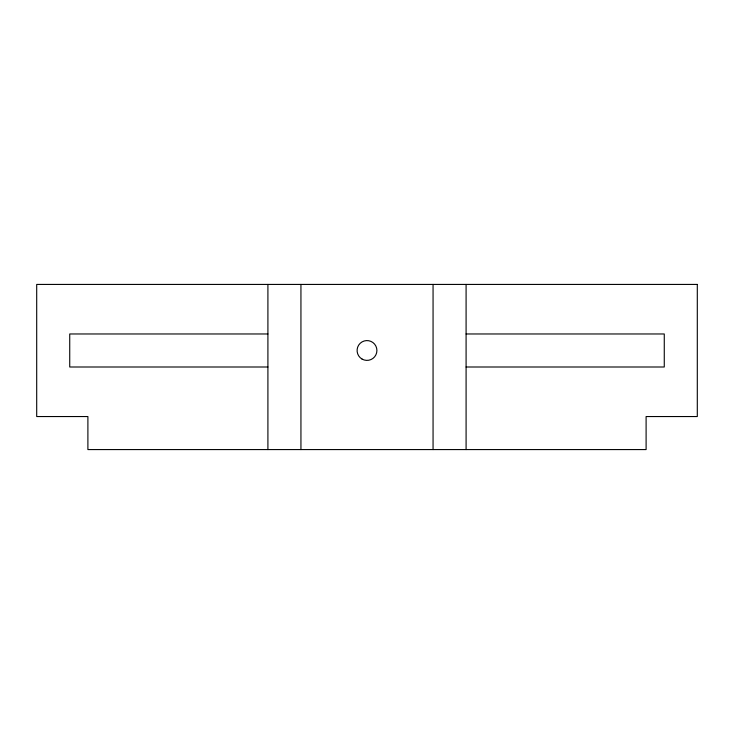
<?xml version="1.0" encoding="UTF-8"?>
<svg xmlns="http://www.w3.org/2000/svg" width="734" height="734" viewBox="0 0 734 734"><rect width="100%" height="100%" fill="white"/><g stroke="black" fill="none" stroke-linecap="round" stroke-linejoin="round"><path stroke-width="1.1" d="M267.91 333.97L69.73 333.97L69.73 367L267.91 367M466.09 333.97L664.27 333.97L664.27 367L466.09 367M466.09 284.425L466.09 449.575M433.06 284.425L433.06 449.575M300.94 284.425L300.94 449.575M267.91 284.425L267.91 449.575M697.3 284.425L36.7 284.425L36.7 416.545L87.896 416.545L87.896 449.575L646.104 449.575L646.104 416.545L697.3 416.545L697.3 284.425M362.046 359.064A9.909 9.909 0 0 0 376.909 350.485A9.909 9.909 0 0 0 362.046 341.906A9.909 9.909 0 0 0 362.046 359.064"/></g></svg>
